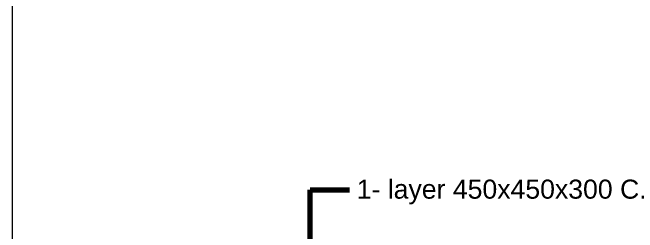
# Model space of a CAD drawing. Header units: inches. Extents: x -885 to 26362, y -28010 to 990.
# Drawn here: x 4282.27 to 4314.34, y -17682.08 to -17670.79 of the extents above; entities that cross this region are included whole.
import ezdxf

# ---------------------------------------------------------------- set-up
doc = ezdxf.new("R2010")
doc.units = ezdxf.units.IN
doc.header["$MEASUREMENT"] = 0
doc.layers.add('LINE', color=7, linetype='Continuous')
doc.layers.add('Long Section Labels', color=7, linetype='Continuous', lineweight=9)
doc.styles.get("Standard").update_dxf_attribs({"font": 'arial.ttf'})
doc.dimstyles.get("Standard").update_dxf_attribs({"dimtxt": 0.18, "dimasz": 0.18, "dimexe": 0.18, "dimexo": 0.0625, "dimgap": 0.09, "dimtad": 0, "dimtih": 1, "dimtoh": 1, "dimdec": 4, "dimzin": 0, "dimdsep": 46, "dimtxsty": 'Standard', "dimcen": 0.09, "dimadec": 0, "dimazin": 0, "dimtfac": 1, "dimtdec": 4, "dimtofl": 0, "dimtmove": 0, "dimatfit": 3, "dimfxl": 1, "dimtolj": 1, "dimtzin": 0, "dimarcsym": 0})

msp = doc.modelspace()

# ---------------------------------------------------------------- linework, layer by layer
at = {"layer": 'Long Section Labels'}
msp.add_lwpolyline([(4282.273131, -17589.246191), (4473.617551, -17589.246191), (4473.617551, -17724.54583), (4282.273131, -17724.54583)], close=True, dxfattribs=at)

# ---------------------------------------------------------------- texts
at = {"layer": 'LINE', "color": 0, "linetype": 'ByBlock', "lineweight": 20, "ltscale": 0.5, "insert": (4299.934013, -17679.367481), "char_height": 0.9775, "attachment_point": 1}
msp.add_mtext('1- layer 450x450x300 C.C block', dxfattribs=at)

# ---------------------------------------------------------------- leaders
at = {"layer": 'LINE', "color": 7, "lineweight": 20, "ltscale": 0.5}
msp.add_leader([(4297.551866, -17692.217525), (4297.551866, -17679.885199), (4299.562486, -17679.885199)], dimstyle='Standard', override={"dimtxt": 0.9, "dimasz": 0.7, "dimclrd": 7, "dimclre": 7, "dimclrt": 7, "dimlwd": 65535, "dimlwe": 65535}, dxfattribs=at)
msp.add_leader([(4297.551866, -17692.217525), (4297.551866, -17679.885199), (4299.562486, -17679.885199)], dimstyle='Standard', override={"dimtxt": 0.9, "dimasz": 0.7, "dimclrd": 7, "dimclre": 7, "dimclrt": 7, "dimlwd": 65535, "dimlwe": 65535}, dxfattribs=at)

doc.saveas('drawing.dxf')
